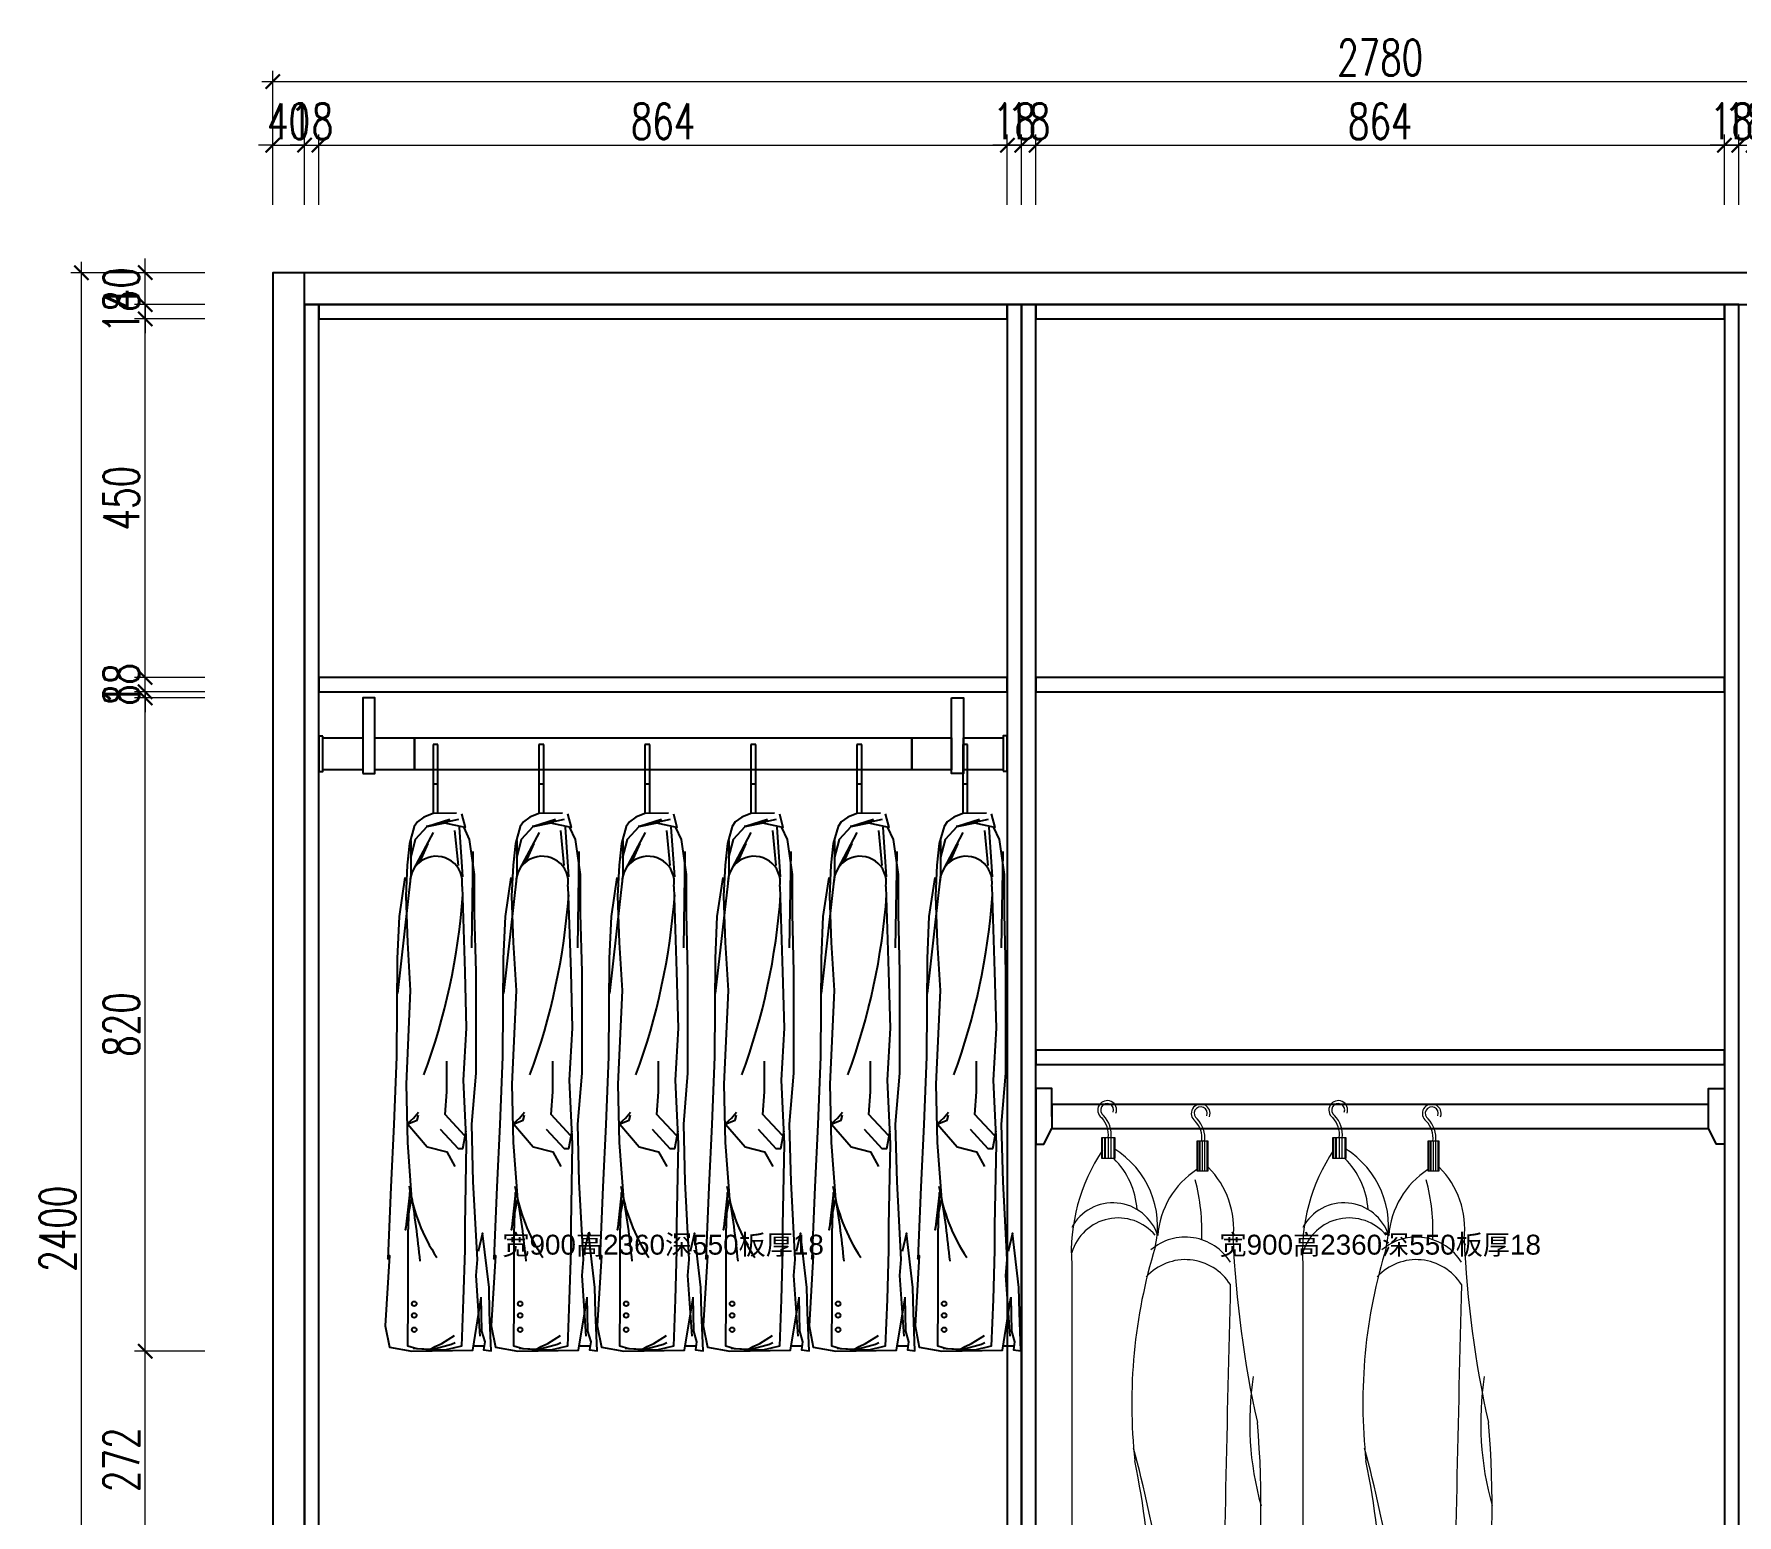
# Model space of a CAD drawing. Header units: millimetres. Extents: x 88614 to 92812, y -26267 to -19461.
# Drawn here: x 88614 to 90751, y -21320 to -19461 of the extents above; entities that cross this region are included whole.
import ezdxf
from ezdxf.enums import TextEntityAlignment as Align

# ---------------------------------------------------------------- set-up
doc = ezdxf.new("R2010")
doc.units = ezdxf.units.MM
doc.header["$LTSCALE"] = 2
for name, color, linetype in [('0-标注', 7, 'Continuous'), ('Layer_CabinetText', 3, 'Continuous'), ('TEXT', 2, 'Continuous'), ('文字', 255, 'Continuous'), ('柜体', 7, 'Continuous'), ('柜体结构', 255, 'Continuous'), ('衣杆', 7, 'Continuous')]:
    doc.layers.add(name, color=color, linetype=linetype)
doc.styles.add('DIMTEXT', font='simplex.shx', dxfattribs={"width": 0.7, "bigfont": 'gbcbig.shx'})
doc.styles.get("Standard").update_dxf_attribs({"font": 'arial.ttf'})
doc.dimstyles.new('雷神标注', dxfattribs={"dimscale": 15, "dimtxt": 3, "dimasz": 1.2, "dimexe": 0.9, "dimexo": 1, "dimgap": 0.5, "dimtad": 1, "dimdec": 0, "dimzin": 13, "dimdsep": 46, "dimtxsty": 'DIMTEXT', "dimblk1": 'ARCHTICK', "dimblk2": 'ARCHTICK', "dimsah": 1, "dimcen": 2, "dimdle": 0.9, "dimclrd": 1, "dimclre": 1, "dimclrt": 1, "dimadec": 1, "dimazin": 0, "dimtfac": 1, "dimtdec": 0, "dimtix": 1, "dimtmove": 1, "dimatfit": 3, "dimfxl": 5, "dimfxlon": 1, "dimtolj": 1, "dimtzin": 13, "dimlwd": 5, "dimlwe": 5, "dimarcsym": 0})

# ---------------------------------------------------------------- blocks, each defined once
blk = doc.blocks.new('*U7')
at = {"color": 8}
for p, q in [((143.2, 34), (143.2, -53)), ((149.2, -52.4), (149.2, 34)), ((276.2, 34), (276.2, -53)), ((282.2, -52.4), (282.2, 34)), ((409.2, 34), (409.2, -53)), ((415.2, -52.4), (415.2, 34)), ((542.2, 34), (542.2, -53)), ((548.2, -52.4), (548.2, 34)), ((675.2, 34), (675.2, -53)), ((681.2, -52.4), (681.2, 34)), ((808.2, 34), (808.2, -53)), ((814.2, -52.4), (814.2, 34)), ((135.2, -68.9), (175.4, -59.9)), ((136.5, -68.6), (164.1, -59.9)), ((268.2, -68.9), (308.4, -59.9)), ((269.5, -68.6), (297.1, -59.9)), ((401.2, -68.9), (441.4, -59.9)), ((402.5, -68.6), (430.1, -59.9)), ((534.2, -68.9), (574.4, -59.9)), ((535.5, -68.6), (563.1, -59.9)), ((667.2, -68.9), (707.4, -59.9)), ((668.5, -68.6), (696.1, -59.9)), ((800.2, -68.9), (840.4, -59.9)), ((801.5, -68.6), (829.1, -59.9)), ((119.2, -122.5), (143.7, -76.7)), ((175, -118.1), (170.7, -74.2)), ((180.5, -132.5), (176.3, -69.8)), ((252.2, -122.5), (276.7, -76.7)), ((308, -118.1), (303.7, -74.2)), ((313.5, -132.5), (309.3, -69.8)), ((385.2, -122.5), (409.7, -76.7)), ((441, -118.1), (436.7, -74.2)), ((446.5, -132.5), (442.3, -69.8)), ((518.2, -122.5), (542.7, -76.7)), ((574, -118.1), (569.7, -74.2)), ((579.5, -132.5), (575.3, -69.8)), ((651.2, -122.5), (675.7, -76.7)), ((707, -118.1), (702.7, -74.2)), ((712.5, -132.5), (708.3, -69.8)), ((784.2, -122.5), (808.7, -76.7)), ((840, -118.1), (835.7, -74.2)), ((845.5, -132.5), (841.3, -69.8)), ((115.3, -86.6), (115.3, -129.9)), ((136.8, -90.5), (126.7, -113.1)), ((193.2, -100.6), (191.4, -221.6)), ((248.3, -86.6), (248.3, -129.9)), ((269.8, -90.5), (259.7, -113.1)), ((326.2, -100.6), (324.4, -221.6)), ((381.3, -86.6), (381.3, -129.9)), ((402.8, -90.5), (392.7, -113.1)), ((459.2, -100.6), (457.4, -221.6)), ((514.3, -86.6), (514.3, -129.9)), ((535.8, -90.5), (525.7, -113.1)), ((592.2, -100.6), (590.4, -221.6)), ((647.3, -86.6), (647.3, -129.9)), ((668.8, -90.5), (658.7, -113.1)), ((725.2, -100.6), (723.4, -221.6)), ((780.3, -86.6), (780.3, -129.9)), ((801.8, -90.5), (791.7, -113.1)), ((858.2, -100.6), (856.4, -221.6)), ((115.3, -129.9), (98.5, -278.7)), ((248.3, -129.9), (231.5, -278.7)), ((381.3, -129.9), (364.5, -278.7)), ((514.3, -129.9), (497.5, -278.7)), ((647.3, -129.9), (630.5, -278.7)), ((780.3, -129.9), (763.5, -278.7)), ((194, -721.1), (208.1, -720.8)), ((327, -721.1), (341.1, -720.8)), ((460, -721.1), (474.1, -720.8)), ((593, -721.1), (607.1, -720.8)), ((726, -721.1), (740.1, -720.8)), ((859, -721.1), (873.1, -720.8))]:
    blk.add_line(p, q, dxfattribs=at)
at = {"color": 2}
for points in [[(55, -2.8), (70, -2.8), (70, 92.2), (55, 92.2)], [(794, 92.2), (809, 92.2), (809, -2.8), (794, -2.8)], [(5, 44.3), (0, 44.3), (0, 0), (5, 0)], [(859, 0.2), (864, 0.2), (864, 44.8), (859, 44.8)], [(5, 42), (55, 42), (55, 2.2), (5, 2.2)], [(70, 42.2), (120, 42.2), (120, 2.2), (70, 2.2)], [(120, 42.2), (744, 42.2), (744, 2.2), (120, 2.2)], [(744, 42.2), (794, 42.2), (794, 2.2), (744, 2.2)], [(809, 42.2), (859, 42.2), (859, 2.2), (809, 2.2)]]:
    blk.add_lwpolyline(points, close=True, dxfattribs=at)
at = {"color": 8}
for points in [[(149.2, 34), (143.2, 34)], [(282.2, 34), (276.2, 34)], [(415.2, 34), (409.2, 34)], [(548.2, 34), (542.2, 34)], [(681.2, 34), (675.2, 34)], [(814.2, 34), (808.2, 34)], [(149.2, -16), (143.2, -16)], [(282.2, -16), (276.2, -16)], [(415.2, -16), (409.2, -16)], [(548.2, -16), (542.2, -16)], [(681.2, -16), (675.2, -16)], [(814.2, -16), (808.2, -16)], [(172.8, -52.5), (143.2, -53), (131.8, -57.2), (123.6, -63.2), (119.7, -69), (113.6, -90.6), (110.7, -117.8), (108.9, -156.5)], [(178.9, -53.1), (183.4, -70.2), (158.1, -65.1), (135.5, -69.4), (120.8, -85.6), (114.8, -109.4)], [(305.8, -52.5), (276.2, -53), (264.8, -57.2), (256.6, -63.2), (252.7, -69), (246.6, -90.6), (243.7, -117.8), (241.9, -156.5)], [(311.9, -53.1), (316.4, -70.2), (291.1, -65.1), (268.5, -69.4), (253.8, -85.6), (247.8, -109.4)], [(438.8, -52.5), (409.2, -53), (397.8, -57.2), (389.6, -63.2), (385.7, -69), (379.6, -90.6), (376.7, -117.8), (374.9, -156.5)], [(444.9, -53.1), (449.4, -70.2), (424.1, -65.1), (401.5, -69.4), (386.8, -85.6), (380.8, -109.4)], [(571.8, -52.5), (542.2, -53), (530.8, -57.2), (522.6, -63.2), (518.7, -69), (512.6, -90.6), (509.7, -117.8), (507.9, -156.5)], [(577.9, -53.1), (582.4, -70.2), (557.1, -65.1), (534.5, -69.4), (519.8, -85.6), (513.8, -109.4)], [(704.8, -52.5), (675.2, -53), (663.8, -57.2), (655.6, -63.2), (651.7, -69), (645.6, -90.6), (642.7, -117.8), (640.9, -156.5)], [(710.9, -53.1), (715.4, -70.2), (690.1, -65.1), (667.5, -69.4), (652.8, -85.6), (646.8, -109.4)], [(837.8, -52.5), (808.2, -53), (796.8, -57.2), (788.6, -63.2), (784.7, -69), (778.6, -90.6), (775.7, -117.8), (773.9, -156.5)], [(843.9, -53.1), (848.4, -70.2), (823.1, -65.1), (800.5, -69.4), (785.8, -85.6), (779.8, -109.4)], [(202.5, -708.9), (197.2, -632.8), (198.9, -612.5), (193.6, -515.1), (191.8, -442.6), (197.2, -378.9), (197.2, -251.5), (195.4, -178.9), (195.4, -129.4), (189.2, -85.6), (182.1, -70.2)], [(335.5, -708.9), (330.2, -632.8), (331.9, -612.5), (326.6, -515.1), (324.8, -442.6), (330.2, -378.9), (330.2, -251.5), (328.4, -178.9), (328.4, -129.4), (322.2, -85.6), (315.1, -70.2)], [(468.5, -708.9), (463.2, -632.8), (464.9, -612.5), (459.6, -515.1), (457.8, -442.6), (463.2, -378.9), (463.2, -251.5), (461.4, -178.9), (461.4, -129.4), (455.2, -85.6), (448.1, -70.2)], [(601.5, -708.9), (596.2, -632.8), (597.9, -612.5), (592.6, -515.1), (590.8, -442.6), (596.2, -378.9), (596.2, -251.5), (594.4, -178.9), (594.4, -129.4), (588.2, -85.6), (581.1, -70.2)], [(734.5, -708.9), (729.2, -632.8), (730.9, -612.5), (725.6, -515.1), (723.8, -442.6), (729.2, -378.9), (729.2, -251.5), (727.4, -178.9), (727.4, -129.4), (721.2, -85.6), (714.1, -70.2)], [(867.5, -708.9), (862.2, -632.8), (863.9, -612.5), (858.6, -515.1), (856.8, -442.6), (862.2, -378.9), (862.2, -251.5), (860.4, -178.9), (860.4, -129.4), (854.2, -85.6), (847.1, -70.2)], [(108, -133), (100.6, -182), (98.4, -235), (97.4, -358.1), (94.2, -443), (90.3, -521.7), (86.7, -611.9), (88.5, -607.5), (83.2, -696), (88.5, -722.5), (116.8, -727.8), (193, -726.4), (203.6, -660.6)], [(179.6, -144.5), (183, -251.5), (184.8, -322.3), (181.2, -387.7), (184.8, -467.4), (183, -570), (183, -601), (181.2, -662.9), (178.9, -721.3), (158.2, -726.6), (122.8, -724.9), (111.8, -721.3), (112.1, -664.7), (112.1, -579.8), (113.9, -528.4), (108.6, -575.3), (116.4, -537.1)], [(241, -133), (233.6, -182), (231.4, -235), (230.4, -358.1), (227.2, -443), (223.3, -521.7), (219.7, -611.9), (221.5, -607.5), (216.2, -696), (221.5, -722.5), (249.8, -727.8), (326, -726.4), (336.6, -660.6)], [(312.6, -144.5), (316, -251.5), (317.8, -322.3), (314.2, -387.7), (317.8, -467.4), (316, -570), (316, -601), (314.2, -662.9), (311.9, -721.3), (291.2, -726.6), (255.8, -724.9), (244.8, -721.3), (245.1, -664.7), (245.1, -579.8), (246.9, -528.4), (241.6, -575.3), (249.4, -537.1)], [(374, -133), (366.6, -182), (364.4, -235), (363.4, -358.1), (360.2, -443), (356.3, -521.7), (352.7, -611.9), (354.5, -607.5), (349.2, -696), (354.5, -722.5), (382.8, -727.8), (459, -726.4), (469.6, -660.6)], [(445.6, -144.5), (449, -251.5), (450.8, -322.3), (447.2, -387.7), (450.8, -467.4), (449, -570), (449, -601), (447.2, -662.9), (444.9, -721.3), (424.2, -726.6), (388.8, -724.9), (377.8, -721.3), (378.1, -664.7), (378.1, -579.8), (379.9, -528.4), (374.6, -575.3), (382.4, -537.1)], [(507, -133), (499.6, -182), (497.4, -235), (496.4, -358.1), (493.2, -443), (489.3, -521.7), (485.7, -611.9), (487.5, -607.5), (482.2, -696), (487.5, -722.5), (515.8, -727.8), (592, -726.4), (602.6, -660.6)], [(578.6, -144.5), (582, -251.5), (583.8, -322.3), (580.2, -387.7), (583.8, -467.4), (582, -570), (582, -601), (580.2, -662.9), (577.9, -721.3), (557.2, -726.6), (521.8, -724.9), (510.8, -721.3), (511.1, -664.7), (511.1, -579.8), (512.9, -528.4), (507.6, -575.3), (515.4, -537.1)], [(640, -133), (632.6, -182), (630.4, -235), (629.4, -358.1), (626.2, -443), (622.3, -521.7), (618.7, -611.9), (620.5, -607.5), (615.2, -696), (620.5, -722.5), (648.8, -727.8), (725, -726.4), (735.6, -660.6)], [(711.6, -144.5), (715, -251.5), (716.8, -322.3), (713.2, -387.7), (716.8, -467.4), (715, -570), (715, -601), (713.2, -662.9), (710.9, -721.3), (690.2, -726.6), (654.8, -724.9), (643.8, -721.3), (644.1, -664.7), (644.1, -579.8), (645.9, -528.4), (640.6, -575.3), (648.4, -537.1)], [(773, -133), (765.6, -182), (763.4, -235), (762.4, -358.1), (759.2, -443), (755.3, -521.7), (751.7, -611.9), (753.5, -607.5), (748.2, -696), (753.5, -722.5), (781.8, -727.8), (858, -726.4), (868.6, -660.6)], [(844.6, -144.5), (848, -251.5), (849.8, -322.3), (846.2, -387.7), (849.8, -467.4), (848, -570), (848, -601), (846.2, -662.9), (843.9, -721.3), (823.2, -726.6), (787.8, -724.9), (776.8, -721.3), (777.1, -664.7), (777.1, -579.8), (778.9, -528.4), (773.6, -575.3), (781.4, -537.1)], [(108.9, -156.5), (111, -214.6), (114.6, -275.1), (109.3, -392.7), (111, -465.8), (116.4, -537.1)], [(241.9, -156.5), (244, -214.6), (247.6, -275.1), (242.3, -392.7), (244, -465.8), (249.4, -537.1)], [(374.9, -156.5), (377, -214.6), (380.6, -275.1), (375.3, -392.7), (377, -465.8), (382.4, -537.1)], [(507.9, -156.5), (510, -214.6), (513.6, -275.1), (508.3, -392.7), (510, -465.8), (515.4, -537.1)], [(640.9, -156.5), (643, -214.6), (646.6, -275.1), (641.3, -392.7), (643, -465.8), (648.4, -537.1)], [(773.9, -156.5), (776, -214.6), (779.6, -275.1), (774.3, -392.7), (776, -465.8), (781.4, -537.1)], [(182.8, -457.1), (158.3, -430.6), (160.4, -402.1), (160.4, -363.5)], [(315.8, -457.1), (291.3, -430.6), (293.4, -402.1), (293.4, -363.5)], [(448.8, -457.1), (424.3, -430.6), (426.4, -402.1), (426.4, -363.5)], [(581.8, -457.1), (557.3, -430.6), (559.4, -402.1), (559.4, -363.5)], [(714.8, -457.1), (690.3, -430.6), (692.4, -402.1), (692.4, -363.5)], [(847.8, -457.1), (823.3, -430.6), (825.4, -402.1), (825.4, -363.5)], [(111.5, -442.8), (135.9, -471.3), (160.4, -477.4), (170.5, -495.7)], [(111.6, -441.6), (118.7, -435.3), (125, -427.5)], [(111.6, -442.4), (123.4, -437.7), (125, -431.4)], [(244.5, -442.8), (268.9, -471.3), (293.4, -477.4), (303.5, -495.7)], [(244.6, -441.6), (251.7, -435.3), (258, -427.5)], [(244.6, -442.4), (256.4, -437.7), (258, -431.4)], [(377.5, -442.8), (401.9, -471.3), (426.4, -477.4), (436.5, -495.7)], [(377.6, -441.6), (384.7, -435.3), (391, -427.5)], [(377.6, -442.4), (389.4, -437.7), (391, -431.4)], [(510.5, -442.8), (534.9, -471.3), (559.4, -477.4), (569.5, -495.7)], [(510.6, -441.6), (517.7, -435.3), (524, -427.5)], [(510.6, -442.4), (522.4, -437.7), (524, -431.4)], [(643.5, -442.8), (667.9, -471.3), (692.4, -477.4), (702.5, -495.7)], [(643.6, -441.6), (650.7, -435.3), (657, -427.5)], [(643.6, -442.4), (655.4, -437.7), (657, -431.4)], [(776.5, -442.8), (800.9, -471.3), (825.4, -477.4), (835.5, -495.7)], [(776.6, -441.6), (783.7, -435.3), (790, -427.5)], [(776.6, -442.4), (788.4, -437.7), (790, -431.4)], [(152.2, -448.9), (174.6, -473.3), (180.7, -473.3), (184.8, -451)], [(285.2, -448.9), (307.6, -473.3), (313.7, -473.3), (317.8, -451)], [(418.2, -448.9), (440.6, -473.3), (446.7, -473.3), (450.8, -451)], [(551.2, -448.9), (573.6, -473.3), (579.7, -473.3), (583.8, -451)], [(684.2, -448.9), (706.6, -473.3), (712.7, -473.3), (716.8, -451)], [(817.2, -448.9), (839.6, -473.3), (845.7, -473.3), (849.8, -451)], [(203.4, -659.8), (204.1, -702.7), (208.1, -716), (206.7, -726.1), (216.1, -727.4), (214.1, -679.2), (213.5, -647.7), (205.4, -579.4), (200, -602.7)], [(336.4, -659.8), (337.1, -702.7), (341.1, -716), (339.7, -726.1), (349.1, -727.4), (347.1, -679.2), (346.5, -647.7), (338.4, -579.4), (333, -602.7)], [(469.4, -659.8), (470.1, -702.7), (474.1, -716), (472.7, -726.1), (482.1, -727.4), (480.1, -679.2), (479.5, -647.7), (471.4, -579.4), (466, -602.7)], [(602.4, -659.8), (603.1, -702.7), (607.1, -716), (605.7, -726.1), (615.1, -727.4), (613.1, -679.2), (612.5, -647.7), (604.4, -579.4), (599, -602.7)], [(735.4, -659.8), (736.1, -702.7), (740.1, -716), (738.7, -726.1), (748.1, -727.4), (746.1, -679.2), (745.5, -647.7), (737.4, -579.4), (732, -602.7)], [(868.4, -659.8), (869.1, -702.7), (873.1, -716), (871.7, -726.1), (881.1, -727.4), (879.1, -679.2), (878.5, -647.7), (870.4, -579.4), (865, -602.7)], [(118.3, -723.8), (139.7, -725.4), (146.1, -721.7), (154.2, -717.9), (170.2, -707.8)], [(141.8, -725.4), (166.5, -719), (170.8, -716.9)], [(251.3, -723.8), (272.7, -725.4), (279.1, -721.7), (287.2, -717.9), (303.2, -707.8)], [(274.8, -725.4), (299.5, -719), (303.8, -716.9)], [(384.3, -723.8), (405.7, -725.4), (412.1, -721.7), (420.2, -717.9), (436.2, -707.8)], [(407.8, -725.4), (432.5, -719), (436.8, -716.9)], [(517.3, -723.8), (538.7, -725.4), (545.1, -721.7), (553.2, -717.9), (569.2, -707.8)], [(540.8, -725.4), (565.5, -719), (569.8, -716.9)], [(650.3, -723.8), (671.7, -725.4), (678.1, -721.7), (686.2, -717.9), (702.2, -707.8)], [(673.8, -725.4), (698.5, -719), (702.8, -716.9)], [(783.3, -723.8), (804.7, -725.4), (811.1, -721.7), (819.2, -717.9), (835.2, -707.8)], [(806.8, -725.4), (831.5, -719), (835.8, -716.9)]]:
    blk.add_lwpolyline(points, dxfattribs=at)
for centre in [(119.6, -668.1, 0), (119.6, -682.8, 0), (252.6, -668.1, 0), (252.6, -682.8, 0), (385.6, -668.1, 0), (385.6, -682.8, 0), (518.6, -668.1, 0), (518.6, -682.8, 0), (651.6, -668.1, 0), (651.6, -682.8, 0), (784.6, -668.1, 0), (784.6, -682.8, 0), (119.6, -700.7, 0), (252.6, -700.7, 0), (385.6, -700.7, 0), (518.6, -700.7, 0), (651.6, -700.7, 0), (784.6, -700.7, 0)]:
    blk.add_circle(centre, 2.91, dxfattribs=at)
for centre, radius, start, end in [((147.2, -139.3, 0), 32.8, 350.86, 180), ((280.2, -139.3, 0), 32.8, 350.86, 180), ((413.2, -139.3, 0), 32.8, 350.86, 180), ((546.2, -139.3, 0), 32.8, 350.86, 180), ((679.2, -139.3, 0), 32.8, 350.86, 180), ((812.2, -139.3, 0), 32.8, 350.86, 180), ((-641.1, -96.3, 0), 823.7, 339.7806, 355.9109), ((-508.1, -96.3, 0), 823.7, 339.7806, 355.9109), ((-375.1, -96.3, 0), 823.7, 339.7806, 355.9109), ((-242.1, -96.3, 0), 823.7, 339.7806, 355.9109), ((-109.1, -96.3, 0), 823.7, 339.7806, 355.9109), ((23.9, -96.3, 0), 823.7, 339.7806, 355.9109), ((336, -485.2, 0), 225.7, 189.0159, 213.5898), ((-1078.8, -731.3, 0), 1211.5, 5.5208, 9.6814), ((469, -485.2, 0), 225.7, 189.0159, 213.5898), ((-945.8, -731.3, 0), 1211.5, 5.5208, 9.6814), ((602, -485.2, 0), 225.7, 189.0159, 213.5898), ((-812.8, -731.3, 0), 1211.5, 5.5208, 9.6814), ((735, -485.2, 0), 225.7, 189.0159, 213.5898), ((-679.8, -731.3, 0), 1211.5, 5.5208, 9.6814), ((868, -485.2, 0), 225.7, 189.0159, 213.5898), ((-546.8, -731.3, 0), 1211.5, 5.5208, 9.6814), ((1001, -485.2, 0), 225.7, 189.0159, 213.5898), ((-413.8, -731.3, 0), 1211.5, 5.5208, 9.6814)]:
    blk.add_arc(centre, radius, start, end, dxfattribs=at)
blk = doc.blocks.new('抖音-公众号【设计行】全屋定制动态块189')
at = {"color": 8, "lineweight": 5}
for p, q in [((54.4, 1103.4), (37.5, 1103.4)), ((37.5, 1103.4), (37.5, 1077.6)), ((38.4, 1103.4), (38.4, 1077.6)), ((41, 1103.4), (41, 1077.6)), ((42, 1103.4), (42, 1077.6)), ((45.6, 1103.4), (45.6, 1077.6)), ((49.1, 1103.4), (49.1, 1077.6)), ((52.7, 1103.4), (52.7, 1077.6)), ((54.4, 1077.6), (54.4, 1103.4)), ((171.1, 1099.1), (157, 1099.1)), ((157, 1099.1), (157, 1061.8)), ((157.8, 1099.1), (157.8, 1061.8)), ((160, 1099.1), (160, 1061.8)), ((160.8, 1099.1), (160.8, 1061.8)), ((163.8, 1099.1), (163.8, 1061.8)), ((166.7, 1099.1), (166.7, 1061.8)), ((169.7, 1099.1), (169.7, 1061.8)), ((171.1, 1061.8), (171.1, 1099.1)), ((37.5, 1077.6), (54.4, 1077.6)), ((157, 1061.8), (171.1, 1061.8)), ((0, 944.2), (0, 346.1)), ((33.3, 323.5), (33.3, 25.5)), ((33.3, 25.5), (86.1, 25.5)), ((97, 0.2), (282, 30.3))]:
    blk.add_line(p, q, dxfattribs=at)
for centre in [(151.9, 488.7), (152.8, 458.4), (38.8, 422.7), (151.9, 430.7), (39.7, 392.4), (38.8, 364.7)]:
    blk.add_circle(centre, 6.44, dxfattribs=at)
for centre, radius, start, end in [((44.5, 1138.2), 11.8, 339.7124, 234.4553), ((44.5, 1138.2), 8.18, 339.7124, 236.7185), ((161.9, 1133.9), 11.8, 339.7124, 234.4553), ((161.9, 1133.9), 8.18, 339.7124, 236.7185), ((14.4, 1107.1), 31.7, 353.4326, 42.8512), ((14.4, 1107.1), 35.3, 353.4326, 43.5147), ((131.8, 1102.8), 31.7, 353.4326, 42.8512), ((131.8, 1102.8), 35.3, 353.4326, 43.5147), ((229.8, 959.1), 230.3, 146.0319, 183.6976), ((-7, 991.9), 114.8, 346.9591, 58.5217), ((-17.8, 1006.5), 100.1, 3.913, 45.0761), ((217.4, 971.9), 109.8, 123.3459, 175.3986), ((-84.5, 986.8), 247.9, 357.3653, 14.9195), ((94.5, 989.3), 108.8, 353.21, 45.2244), ((51.8, 962.8), 58.9, 17.776, 151.576), ((58.3, 941.9), 60.8, 40.0107, 163.5085), ((739.8, 770.3), 664.4, 162.8666, 186.268), ((142.6, 912.1), 66.6, 31.9091, 130.5677), ((1509.7, 1032.6), 1308.4, 182.46, 192.6471), ((142.6, 883.8), 66.6, 31.9091, 137.4098), ((93023.2, -1352.7), 92851.9, 178.598056, 178.912849), ((608.5, 745.3), 385.1, 171.2694, 195.65), ((-936.5, 643.1), 1174.1, 352.2031, 5.0364), ((-1327.8, 332.7), 1456.2, 2.9048, 15.1764), ((-912.2, 493.4), 1012.3, 352.3109, 11.6437), ((528, 425.4), 306.9, 169.0292, 190.9708), ((155, 464), 64.2, 243.7017, 301.0489), ((-2841.1, -259.7), 3131.2, 5.3149, 11.5458), ((42.8, 373.2), 50.6, 212.3425, 342.5364), ((-21597.5, 642.5), 21690.4, 358.30255, 359.24843), ((270.5, 45.2), 20.2, 329.0781, 82.1409), ((282, 36.3), 6, 270, 345.1666), ((89.7, 38.2), 38.7, 260.6717, 281.0086)]:
    blk.add_arc(centre, radius, start, end, dxfattribs=at)
blk = doc.blocks.new('*U8')
at = {"layer": 'TEXT', "color": 2}
for points in [[(20, 35), (20, 70), (0, 70), (0, 0), (10, 0), (20, 20)], [(844, 35), (844, 70), (864, 70), (864, 0), (854, 0), (844, 20)]]:
    blk.add_lwpolyline(points, dxfattribs=at)
blk.add_lwpolyline([(20, 20), (844, 20), (844, 50), (20, 50)], close=True, dxfattribs=at)
at = {"lineweight": 5}
for p in [(44.8, -1095.2), (334.8, -1095.2)]:
    blk.add_blockref('抖音-公众号【设计行】全屋定制动态块189', p, dxfattribs=at)
blk = doc.blocks.new('_ARCHTICK')
at = {"color": 0, "linetype": 'ByBlock', "const_width": 0.15}
blk.add_lwpolyline([(-0.5, -0.5), (0.5, 0.5)], dxfattribs=at)
blk = doc.blocks.new('*D25')
at = {"layer": '0-标注', "color": 1, "lineweight": 5, "transparency": 16777216}
for p, q in [((88828.5, -21114.3), (88740, -21114.3)), ((88753.5, -21400), (88753.5, -21100.8)), ((88828.5, -21386.5), (88740, -21386.5))]:
    blk.add_line(p, q, dxfattribs=at)
at = {"layer": 'Defpoints', "color": 0, "transparency": 16777216}
for p in [(88753.5, -21114.3), (88913.5, -21114.3), (88913.5, -21386.5)]:
    blk.add_point(p, dxfattribs=at)
at = {"layer": '0-标注', "color": 1, "lineweight": 5, "transparency": 16777216, "xscale": 17.99999999999999, "yscale": 17.99999999999999, "zscale": 17.99999999999999}
for p, rotation in [((88753.5, -21114.3), 90), ((88753.5, -21386.5), 270)]:
    blk.add_blockref('_ARCHTICK', p, dxfattribs=dict(at, rotation=rotation))
at = {"layer": '0-标注', "color": 1, "transparency": 16777216, "insert": (88723.5, -21250.4), "char_height": 45, "attachment_point": 5, "rotation": 90, "style": 'DIMTEXT'}
blk.add_mtext('\\A1;272', dxfattribs=at)
blk = doc.blocks.new('*D26')
at = {"layer": '0-标注', "color": 1, "lineweight": 5, "transparency": 16777216}
for p, q in [((88753.5, -21127.8), (88753.5, -20280.8)), ((88828.5, -20294.3), (88740, -20294.3)), ((88828.5, -21114.3), (88740, -21114.3))]:
    blk.add_line(p, q, dxfattribs=at)
at = {"layer": 'Defpoints', "color": 0, "transparency": 16777216}
for p in [(88753.5, -20294.3), (88913.5, -20294.3), (88913.5, -21114.3)]:
    blk.add_point(p, dxfattribs=at)
at = {"layer": '0-标注', "color": 1, "lineweight": 5, "transparency": 16777216, "xscale": 17.99999999999999, "yscale": 17.99999999999999, "zscale": 17.99999999999999}
for p, rotation in [((88753.5, -20294.3), 90), ((88753.5, -21114.3), 270)]:
    blk.add_blockref('_ARCHTICK', p, dxfattribs=dict(at, rotation=rotation))
at = {"layer": '0-标注', "color": 1, "transparency": 16777216, "insert": (88723.5, -20704.3), "char_height": 45, "attachment_point": 5, "rotation": 90, "style": 'DIMTEXT'}
blk.add_mtext('\\A1;820', dxfattribs=at)
blk = doc.blocks.new('*D27')
at = {"layer": '0-标注', "color": 1, "lineweight": 5, "transparency": 16777216}
for p, q in [((88753.5, -20286.5), (88753.5, -20268.5)), ((88828.5, -20286.5), (88740, -20286.5)), ((88828.5, -20294.3), (88740, -20294.3)), ((88753.5, -20294.3), (88753.5, -20286.5)), ((88753.5, -20294.3), (88753.5, -20312.3))]:
    blk.add_line(p, q, dxfattribs=at)
at = {"layer": 'Defpoints', "color": 0, "transparency": 16777216}
for p in [(88753.5, -20286.5), (88913.5, -20286.5), (88913.5, -20294.3)]:
    blk.add_point(p, dxfattribs=at)
at = {"layer": '0-标注', "color": 1, "lineweight": 5, "transparency": 16777216, "xscale": 17.99999999999999, "yscale": 17.99999999999999, "zscale": 17.99999999999999}
for p, rotation in [((88753.5, -20286.5), 270), ((88753.5, -20294.3), 90)]:
    blk.add_blockref('_ARCHTICK', p, dxfattribs=dict(at, rotation=rotation))
at = {"layer": '0-标注', "color": 1, "transparency": 16777216, "insert": (88723.5, -20290.4), "char_height": 45, "attachment_point": 5, "rotation": 90, "style": 'DIMTEXT'}
blk.add_mtext('\\A1;8', dxfattribs=at)
blk = doc.blocks.new('*D28')
at = {"layer": '0-标注', "color": 1, "lineweight": 5, "transparency": 16777216}
for p, q in [((88753.5, -20268.5), (88753.5, -20250.5)), ((88828.5, -20268.5), (88740, -20268.5)), ((88753.5, -20286.5), (88753.5, -20268.5)), ((88828.5, -20286.5), (88740, -20286.5)), ((88753.5, -20286.5), (88753.5, -20304.5))]:
    blk.add_line(p, q, dxfattribs=at)
at = {"layer": 'Defpoints', "color": 0, "transparency": 16777216}
for p in [(88753.5, -20268.5), (88913.5, -20268.5), (88913.5, -20286.5)]:
    blk.add_point(p, dxfattribs=at)
at = {"layer": '0-标注', "color": 1, "lineweight": 5, "transparency": 16777216, "xscale": 17.99999999999999, "yscale": 17.99999999999999, "zscale": 17.99999999999999}
for p, rotation in [((88753.5, -20268.5), 270), ((88753.5, -20286.5), 90)]:
    blk.add_blockref('_ARCHTICK', p, dxfattribs=dict(at, rotation=rotation))
at = {"layer": '0-标注', "color": 1, "transparency": 16777216, "insert": (88723.5, -20277.5), "char_height": 45, "attachment_point": 5, "rotation": 90, "style": 'DIMTEXT'}
blk.add_mtext('\\A1;18', dxfattribs=at)
blk = doc.blocks.new('*D29')
at = {"layer": '0-标注', "color": 1, "lineweight": 5, "transparency": 16777216}
for p, q in [((88753.5, -20282), (88753.5, -19805)), ((88828.5, -19818.5), (88740, -19818.5)), ((88828.5, -20268.5), (88740, -20268.5))]:
    blk.add_line(p, q, dxfattribs=at)
at = {"layer": 'Defpoints', "color": 0, "transparency": 16777216}
for p in [(88753.5, -19818.5), (88913.5, -19818.5), (88913.5, -20268.5)]:
    blk.add_point(p, dxfattribs=at)
at = {"layer": '0-标注', "color": 1, "lineweight": 5, "transparency": 16777216, "xscale": 17.99999999999999, "yscale": 17.99999999999999, "zscale": 17.99999999999999}
for p, rotation in [((88753.5, -19818.5), 90), ((88753.5, -20268.5), 270)]:
    blk.add_blockref('_ARCHTICK', p, dxfattribs=dict(at, rotation=rotation))
at = {"layer": '0-标注', "color": 1, "transparency": 16777216, "insert": (88723.5, -20043.5), "char_height": 45, "attachment_point": 5, "rotation": 90, "style": 'DIMTEXT'}
blk.add_mtext('\\A1;450', dxfattribs=at)
blk = doc.blocks.new('*D30')
at = {"layer": '0-标注', "color": 1, "lineweight": 5, "transparency": 16777216}
for p, q in [((88753.5, -19800.5), (88753.5, -19782.5)), ((88828.5, -19800.5), (88740, -19800.5)), ((88753.5, -19818.5), (88753.5, -19800.5)), ((88828.5, -19818.5), (88740, -19818.5)), ((88753.5, -19818.5), (88753.5, -19836.5))]:
    blk.add_line(p, q, dxfattribs=at)
at = {"layer": 'Defpoints', "color": 0, "transparency": 16777216}
for p in [(88753.5, -19800.5), (88913.5, -19800.5), (88913.5, -19818.5)]:
    blk.add_point(p, dxfattribs=at)
at = {"layer": '0-标注', "color": 1, "lineweight": 5, "transparency": 16777216, "xscale": 17.99999999999999, "yscale": 17.99999999999999, "zscale": 17.99999999999999}
for p, rotation in [((88753.5, -19800.5), 270), ((88753.5, -19818.5), 90)]:
    blk.add_blockref('_ARCHTICK', p, dxfattribs=dict(at, rotation=rotation))
at = {"layer": '0-标注', "color": 1, "transparency": 16777216, "insert": (88723.5, -19809.5), "char_height": 45, "attachment_point": 5, "rotation": 90, "style": 'DIMTEXT'}
blk.add_mtext('\\A1;18', dxfattribs=at)
blk = doc.blocks.new('*D31')
at = {"layer": '0-标注', "color": 1, "lineweight": 5, "transparency": 16777216}
for p, q in [((88753.5, -19760.5), (88753.5, -19742.5)), ((88828.5, -19760.5), (88740, -19760.5)), ((88753.5, -19800.5), (88753.5, -19760.5)), ((88828.5, -19800.5), (88740, -19800.5)), ((88753.5, -19800.5), (88753.5, -19818.5))]:
    blk.add_line(p, q, dxfattribs=at)
at = {"layer": 'Defpoints', "color": 0, "transparency": 16777216}
for p in [(88753.5, -19760.5), (88913.5, -19760.5), (88913.5, -19800.5)]:
    blk.add_point(p, dxfattribs=at)
at = {"layer": '0-标注', "color": 1, "lineweight": 5, "transparency": 16777216, "xscale": 17.99999999999999, "yscale": 17.99999999999999, "zscale": 17.99999999999999}
for p, rotation in [((88753.5, -19760.5), 270), ((88753.5, -19800.5), 90)]:
    blk.add_blockref('_ARCHTICK', p, dxfattribs=dict(at, rotation=rotation))
at = {"layer": '0-标注', "color": 1, "transparency": 16777216, "insert": (88723.5, -19780.5), "char_height": 45, "attachment_point": 5, "rotation": 90, "style": 'DIMTEXT'}
blk.add_mtext('\\A1;40', dxfattribs=at)
blk = doc.blocks.new('*D32')
at = {"layer": '0-标注', "color": 1, "lineweight": 5, "transparency": 16777216}
for p, q in [((88673.5, -22174), (88673.5, -19747)), ((88748.5, -19760.5), (88660, -19760.5)), ((88748.5, -22160.5), (88660, -22160.5))]:
    blk.add_line(p, q, dxfattribs=at)
at = {"layer": 'Defpoints', "color": 0, "transparency": 16777216}
for p in [(88673.5, -19760.5), (88913.5, -19760.5), (88913.5, -22160.5)]:
    blk.add_point(p, dxfattribs=at)
at = {"layer": '0-标注', "color": 1, "lineweight": 5, "transparency": 16777216, "xscale": 17.99999999999999, "yscale": 17.99999999999999, "zscale": 17.99999999999999}
for p, rotation in [((88673.5, -19760.5), 90), ((88673.5, -22160.5), 270)]:
    blk.add_blockref('_ARCHTICK', p, dxfattribs=dict(at, rotation=rotation))
at = {"layer": '0-标注', "color": 1, "transparency": 16777216, "insert": (88643.5, -20960.5), "char_height": 45, "attachment_point": 5, "rotation": 90, "style": 'DIMTEXT'}
blk.add_mtext('\\A1;2400', dxfattribs=at)
blk = doc.blocks.new('*D33')
at = {"layer": '0-标注', "color": 1, "lineweight": 5, "transparency": 16777216}
for p, q in [((88913.5, -19675.5), (88913.5, -19587)), ((88953.5, -19675.5), (88953.5, -19587)), ((88913.5, -19600.5), (88895.5, -19600.5)), ((88913.5, -19600.5), (88953.5, -19600.5)), ((88953.5, -19600.5), (88971.5, -19600.5))]:
    blk.add_line(p, q, dxfattribs=at)
at = {"layer": 'Defpoints', "color": 0, "transparency": 16777216}
for p in [(88953.5, -19600.5), (88913.5, -19760.5), (88953.5, -19760.5)]:
    blk.add_point(p, dxfattribs=at)
at = {"layer": '0-标注', "color": 1, "lineweight": 5, "transparency": 16777216, "xscale": 17.99999999999999, "yscale": 17.99999999999999, "zscale": 17.99999999999999}
blk.add_blockref('_ARCHTICK', (88913.5, -19600.5), dxfattribs=at)
at = {"layer": '0-标注', "color": 1, "lineweight": 5, "transparency": 16777216, "xscale": 17.99999999999999, "yscale": 17.99999999999999, "zscale": 17.99999999999999, "rotation": 180}
blk.add_blockref('_ARCHTICK', (88953.5, -19600.5), dxfattribs=at)
at = {"layer": '0-标注', "color": 1, "transparency": 16777216, "insert": (88933.5, -19570.5), "char_height": 45, "attachment_point": 5, "style": 'DIMTEXT'}
blk.add_mtext('\\A1;40', dxfattribs=at)
blk = doc.blocks.new('*D34')
at = {"layer": '0-标注', "color": 1, "lineweight": 5, "transparency": 16777216}
for p, q in [((88953.5, -19675.5), (88953.5, -19587)), ((88971.5, -19675.5), (88971.5, -19587)), ((88953.5, -19600.5), (88935.5, -19600.5)), ((88953.5, -19600.5), (88971.5, -19600.5)), ((88971.5, -19600.5), (88989.5, -19600.5))]:
    blk.add_line(p, q, dxfattribs=at)
at = {"layer": 'Defpoints', "color": 0, "transparency": 16777216}
for p in [(88971.5, -19600.5), (88953.5, -19760.5), (88971.5, -19760.5)]:
    blk.add_point(p, dxfattribs=at)
at = {"layer": '0-标注', "color": 1, "lineweight": 5, "transparency": 16777216, "xscale": 17.99999999999999, "yscale": 17.99999999999999, "zscale": 17.99999999999999}
blk.add_blockref('_ARCHTICK', (88953.5, -19600.5), dxfattribs=at)
at = {"layer": '0-标注', "color": 1, "lineweight": 5, "transparency": 16777216, "xscale": 17.99999999999999, "yscale": 17.99999999999999, "zscale": 17.99999999999999, "rotation": 180}
blk.add_blockref('_ARCHTICK', (88971.5, -19600.5), dxfattribs=at)
at = {"layer": '0-标注', "color": 1, "transparency": 16777216, "insert": (88962.5, -19570.5), "char_height": 45, "attachment_point": 5, "style": 'DIMTEXT'}
blk.add_mtext('\\A1;18', dxfattribs=at)
blk = doc.blocks.new('*D35')
at = {"layer": '0-标注', "color": 1, "lineweight": 5, "transparency": 16777216}
for p, q in [((88971.5, -19675.5), (88971.5, -19587)), ((89835.5, -19675.5), (89835.5, -19587)), ((88958, -19600.5), (89849, -19600.5))]:
    blk.add_line(p, q, dxfattribs=at)
at = {"layer": 'Defpoints', "color": 0, "transparency": 16777216}
for p in [(89835.5, -19600.5), (88971.5, -19760.5), (89835.5, -19760.5)]:
    blk.add_point(p, dxfattribs=at)
at = {"layer": '0-标注', "color": 1, "lineweight": 5, "transparency": 16777216, "xscale": 17.99999999999999, "yscale": 17.99999999999999, "zscale": 17.99999999999999, "rotation": 180}
blk.add_blockref('_ARCHTICK', (88971.5, -19600.5), dxfattribs=at)
at = {"layer": '0-标注', "color": 1, "lineweight": 5, "transparency": 16777216, "xscale": 17.99999999999999, "yscale": 17.99999999999999, "zscale": 17.99999999999999}
blk.add_blockref('_ARCHTICK', (89835.5, -19600.5), dxfattribs=at)
at = {"layer": '0-标注', "color": 1, "transparency": 16777216, "insert": (89403.5, -19570.5), "char_height": 45, "attachment_point": 5, "style": 'DIMTEXT'}
blk.add_mtext('\\A1;864', dxfattribs=at)
blk = doc.blocks.new('*D36')
at = {"layer": '0-标注', "color": 1, "lineweight": 5, "transparency": 16777216}
for p, q in [((89835.5, -19675.5), (89835.5, -19587)), ((89853.5, -19675.5), (89853.5, -19587)), ((89835.5, -19600.5), (89817.5, -19600.5)), ((89835.5, -19600.5), (89853.5, -19600.5)), ((89853.5, -19600.5), (89871.5, -19600.5))]:
    blk.add_line(p, q, dxfattribs=at)
at = {"layer": 'Defpoints', "color": 0, "transparency": 16777216}
for p in [(89853.5, -19600.5), (89835.5, -19760.5), (89853.5, -19760.5)]:
    blk.add_point(p, dxfattribs=at)
at = {"layer": '0-标注', "color": 1, "lineweight": 5, "transparency": 16777216, "xscale": 17.99999999999999, "yscale": 17.99999999999999, "zscale": 17.99999999999999}
blk.add_blockref('_ARCHTICK', (89835.5, -19600.5), dxfattribs=at)
at = {"layer": '0-标注', "color": 1, "lineweight": 5, "transparency": 16777216, "xscale": 17.99999999999999, "yscale": 17.99999999999999, "zscale": 17.99999999999999, "rotation": 180}
blk.add_blockref('_ARCHTICK', (89853.5, -19600.5), dxfattribs=at)
at = {"layer": '0-标注', "color": 1, "transparency": 16777216, "insert": (89844.5, -19570.5), "char_height": 45, "attachment_point": 5, "style": 'DIMTEXT'}
blk.add_mtext('\\A1;18', dxfattribs=at)
blk = doc.blocks.new('*D37')
at = {"layer": '0-标注', "color": 1, "lineweight": 5, "transparency": 16777216}
for p, q in [((89853.5, -19675.5), (89853.5, -19587)), ((89871.5, -19675.5), (89871.5, -19587)), ((89853.5, -19600.5), (89835.5, -19600.5)), ((89853.5, -19600.5), (89871.5, -19600.5)), ((89871.5, -19600.5), (89889.5, -19600.5))]:
    blk.add_line(p, q, dxfattribs=at)
at = {"layer": 'Defpoints', "color": 0, "transparency": 16777216}
for p in [(89871.5, -19600.5), (89853.5, -19760.5), (89871.5, -19760.5)]:
    blk.add_point(p, dxfattribs=at)
at = {"layer": '0-标注', "color": 1, "lineweight": 5, "transparency": 16777216, "xscale": 17.99999999999999, "yscale": 17.99999999999999, "zscale": 17.99999999999999}
blk.add_blockref('_ARCHTICK', (89853.5, -19600.5), dxfattribs=at)
at = {"layer": '0-标注', "color": 1, "lineweight": 5, "transparency": 16777216, "xscale": 17.99999999999999, "yscale": 17.99999999999999, "zscale": 17.99999999999999, "rotation": 180}
blk.add_blockref('_ARCHTICK', (89871.5, -19600.5), dxfattribs=at)
at = {"layer": '0-标注', "color": 1, "transparency": 16777216, "insert": (89862.5, -19570.5), "char_height": 45, "attachment_point": 5, "style": 'DIMTEXT'}
blk.add_mtext('\\A1;18', dxfattribs=at)
blk = doc.blocks.new('*D38')
at = {"layer": '0-标注', "color": 1, "lineweight": 5, "transparency": 16777216}
for p, q in [((89871.5, -19675.5), (89871.5, -19587)), ((90735.5, -19675.5), (90735.5, -19587)), ((89858, -19600.5), (90749, -19600.5))]:
    blk.add_line(p, q, dxfattribs=at)
at = {"layer": 'Defpoints', "color": 0, "transparency": 16777216}
for p in [(90735.5, -19600.5), (89871.5, -19760.5), (90735.5, -19760.5)]:
    blk.add_point(p, dxfattribs=at)
at = {"layer": '0-标注', "color": 1, "lineweight": 5, "transparency": 16777216, "xscale": 17.99999999999999, "yscale": 17.99999999999999, "zscale": 17.99999999999999, "rotation": 180}
blk.add_blockref('_ARCHTICK', (89871.5, -19600.5), dxfattribs=at)
at = {"layer": '0-标注', "color": 1, "lineweight": 5, "transparency": 16777216, "xscale": 17.99999999999999, "yscale": 17.99999999999999, "zscale": 17.99999999999999}
blk.add_blockref('_ARCHTICK', (90735.5, -19600.5), dxfattribs=at)
at = {"layer": '0-标注', "color": 1, "transparency": 16777216, "insert": (90303.5, -19570.5), "char_height": 45, "attachment_point": 5, "style": 'DIMTEXT'}
blk.add_mtext('\\A1;864', dxfattribs=at)
blk = doc.blocks.new('*D39')
at = {"layer": '0-标注', "color": 1, "lineweight": 5, "transparency": 16777216}
for p, q in [((90735.5, -19675.5), (90735.5, -19587)), ((90753.5, -19675.5), (90753.5, -19587)), ((90735.5, -19600.5), (90717.5, -19600.5)), ((90735.5, -19600.5), (90753.5, -19600.5)), ((90753.5, -19600.5), (90771.5, -19600.5))]:
    blk.add_line(p, q, dxfattribs=at)
at = {"layer": 'Defpoints', "color": 0, "transparency": 16777216}
for p in [(90753.5, -19600.5), (90735.5, -19760.5), (90753.5, -19760.5)]:
    blk.add_point(p, dxfattribs=at)
at = {"layer": '0-标注', "color": 1, "lineweight": 5, "transparency": 16777216, "xscale": 17.99999999999999, "yscale": 17.99999999999999, "zscale": 17.99999999999999}
blk.add_blockref('_ARCHTICK', (90735.5, -19600.5), dxfattribs=at)
at = {"layer": '0-标注', "color": 1, "lineweight": 5, "transparency": 16777216, "xscale": 17.99999999999999, "yscale": 17.99999999999999, "zscale": 17.99999999999999, "rotation": 180}
blk.add_blockref('_ARCHTICK', (90753.5, -19600.5), dxfattribs=at)
at = {"layer": '0-标注', "color": 1, "transparency": 16777216, "insert": (90744.5, -19570.5), "char_height": 45, "attachment_point": 5, "style": 'DIMTEXT'}
blk.add_mtext('\\A1;18', dxfattribs=at)
blk = doc.blocks.new('*D40')
at = {"layer": '0-标注', "color": 1, "lineweight": 5, "transparency": 16777216}
for p, q in [((90753.5, -19675.5), (90753.5, -19587)), ((90771.5, -19675.5), (90771.5, -19587)), ((90753.5, -19600.5), (90735.5, -19600.5)), ((90753.5, -19600.5), (90771.5, -19600.5)), ((90771.5, -19600.5), (90789.5, -19600.5))]:
    blk.add_line(p, q, dxfattribs=at)
at = {"layer": 'Defpoints', "color": 0, "transparency": 16777216}
for p in [(90771.5, -19600.5), (90753.5, -19760.5), (90771.5, -19760.5)]:
    blk.add_point(p, dxfattribs=at)
at = {"layer": '0-标注', "color": 1, "lineweight": 5, "transparency": 16777216, "xscale": 17.99999999999999, "yscale": 17.99999999999999, "zscale": 17.99999999999999}
blk.add_blockref('_ARCHTICK', (90753.5, -19600.5), dxfattribs=at)
at = {"layer": '0-标注', "color": 1, "lineweight": 5, "transparency": 16777216, "xscale": 17.99999999999999, "yscale": 17.99999999999999, "zscale": 17.99999999999999, "rotation": 180}
blk.add_blockref('_ARCHTICK', (90771.5, -19600.5), dxfattribs=at)
at = {"layer": '0-标注', "color": 1, "transparency": 16777216, "insert": (90762.5, -19570.5), "char_height": 45, "attachment_point": 5, "style": 'DIMTEXT'}
blk.add_mtext('\\A1;18', dxfattribs=at)
blk = doc.blocks.new('*D44')
at = {"layer": '0-标注', "color": 1, "lineweight": 5, "transparency": 16777216}
for p, q in [((88913.5, -19595.5), (88913.5, -19507)), ((91693.5, -19595.5), (91693.5, -19507)), ((88900, -19520.5), (91707, -19520.5))]:
    blk.add_line(p, q, dxfattribs=at)
at = {"layer": 'Defpoints', "color": 0, "transparency": 16777216}
for p in [(91693.5, -19520.5), (88913.5, -19760.5), (91693.5, -19760.5)]:
    blk.add_point(p, dxfattribs=at)
at = {"layer": '0-标注', "color": 1, "lineweight": 5, "transparency": 16777216, "xscale": 17.99999999999999, "yscale": 17.99999999999999, "zscale": 17.99999999999999, "rotation": 180}
blk.add_blockref('_ARCHTICK', (88913.5, -19520.5), dxfattribs=at)
at = {"layer": '0-标注', "color": 1, "lineweight": 5, "transparency": 16777216, "xscale": 17.99999999999999, "yscale": 17.99999999999999, "zscale": 17.99999999999999}
blk.add_blockref('_ARCHTICK', (91693.5, -19520.5), dxfattribs=at)
at = {"layer": '0-标注', "color": 1, "transparency": 16777216, "insert": (90303.5, -19490.5), "char_height": 45, "attachment_point": 5, "style": 'DIMTEXT'}
blk.add_mtext('\\A1;2780', dxfattribs=at)

msp = doc.modelspace()

# ---------------------------------------------------------------- linework, layer by layer
at = {"layer": '文字'}
msp.add_lwpolyline([(88913.5, -22160.5), (91693.5, -22160.5), (91693.5, -19760.5), (88913.5, -19760.5)], close=True, dxfattribs=at)
at = {"layer": '柜体'}
for p, q in [((88953.5, -22160.5), (88953.5, -19760.5)), ((88953.5, -19800.5), (91653.5, -19800.5))]:
    msp.add_line(p, q, dxfattribs=at)
at = {"layer": '柜体结构'}
for points in [[(88953.5, -22160.5), (88971.5, -22160.5), (88971.5, -19800.5), (88953.5, -19800.5)], [(88971.5, -19818.5), (89835.5, -19818.5), (89835.5, -19800.5), (88971.5, -19800.5)], [(89835.5, -22160.5), (89853.5, -22160.5), (89853.5, -19800.5), (89835.5, -19800.5)], [(89853.5, -22160.5), (89871.5, -22160.5), (89871.5, -19800.5), (89853.5, -19800.5)], [(89871.5, -19818.5), (90735.5, -19818.5), (90735.5, -19800.5), (89871.5, -19800.5)], [(90735.5, -22160.5), (90753.5, -22160.5), (90753.5, -19800.5), (90735.5, -19800.5)], [(88971.5, -20286.5), (89835.5, -20286.5), (89835.5, -20268.5), (88971.5, -20268.5)], [(89871.5, -20286.5), (90735.5, -20286.5), (90735.5, -20268.5), (89871.5, -20268.5)], [(89871.5, -20754.5), (90735.5, -20754.5), (90735.5, -20736.5), (89871.5, -20736.5)]]:
    msp.add_lwpolyline(points, close=True, dxfattribs=at)

# ---------------------------------------------------------------- block references
at = {"layer": '衣杆'}
for name, p in [('*U7', (88971.5, -20386.5)), ('*U8', (89871.5, -20854.5))]:
    msp.add_blockref(name, p, dxfattribs=at)

# ---------------------------------------------------------------- texts
at = {"layer": 'Layer_CabinetText'}
for p in [(89403.5, -20980.5), (90303.5, -20980.5)]:
    msp.add_text('宽900高2360深550板厚18', height=25, dxfattribs=at).set_placement(p, align=Align.MIDDLE_CENTER)

# ---------------------------------------------------------------- dimensions: what is measured, and where the dimension line sits
at = {"layer": '0-标注'}
for p1, p2, distance, picture, middle in [((88913.5, -19760.5), (91693.5, -19760.5), 240, '*D44', (90303.5, -19490.5)), ((88913.5, -19760.5), (88953.5, -19760.5), 160, '*D33', (88933.5, -19570.5)), ((88953.5, -19760.5), (88971.5, -19760.5), 160, '*D34', (88962.5, -19570.5)), ((88971.5, -19760.5), (89835.5, -19760.5), 160, '*D35', (89403.5, -19570.5)), ((89835.5, -19760.5), (89853.5, -19760.5), 160, '*D36', (89844.5, -19570.5)), ((89853.5, -19760.5), (89871.5, -19760.5), 160, '*D37', (89862.5, -19570.5)), ((89871.5, -19760.5), (90735.5, -19760.5), 160, '*D38', (90303.5, -19570.5)), ((90735.5, -19760.5), (90753.5, -19760.5), 160, '*D39', (90744.5, -19570.5)), ((90753.5, -19760.5), (90771.5, -19760.5), 160, '*D40', (90762.5, -19570.5)), ((88913.5, -22160.5), (88913.5, -19760.5), 240, '*D32', (88643.5, -20960.5)), ((88913.5, -19800.5), (88913.5, -19760.5), 160, '*D31', (88723.5, -19780.5)), ((88913.5, -19818.5), (88913.5, -19800.5), 160, '*D30', (88723.5, -19809.5)), ((88913.5, -20268.5), (88913.5, -19818.5), 160, '*D29', (88723.5, -20043.5)), ((88913.5, -20286.5), (88913.5, -20268.5), 160, '*D28', (88723.5, -20277.5)), ((88913.5, -20294.3), (88913.5, -20286.5), 160, '*D27', (88723.5, -20290.4)), ((88913.5, -21114.3), (88913.5, -20294.3), 160, '*D26', (88723.5, -20704.3)), ((88913.5, -21386.5), (88913.5, -21114.3), 160, '*D25', (88723.5, -21250.4))]:
    dim = msp.add_aligned_dim(p1=p1, p2=p2, distance=distance, dimstyle='雷神标注', dxfattribs=at)
    dim.commit()
    dim.dimension.update_dxf_attribs({"geometry": picture, "text_midpoint": middle})

doc.saveas('drawing.dxf')
